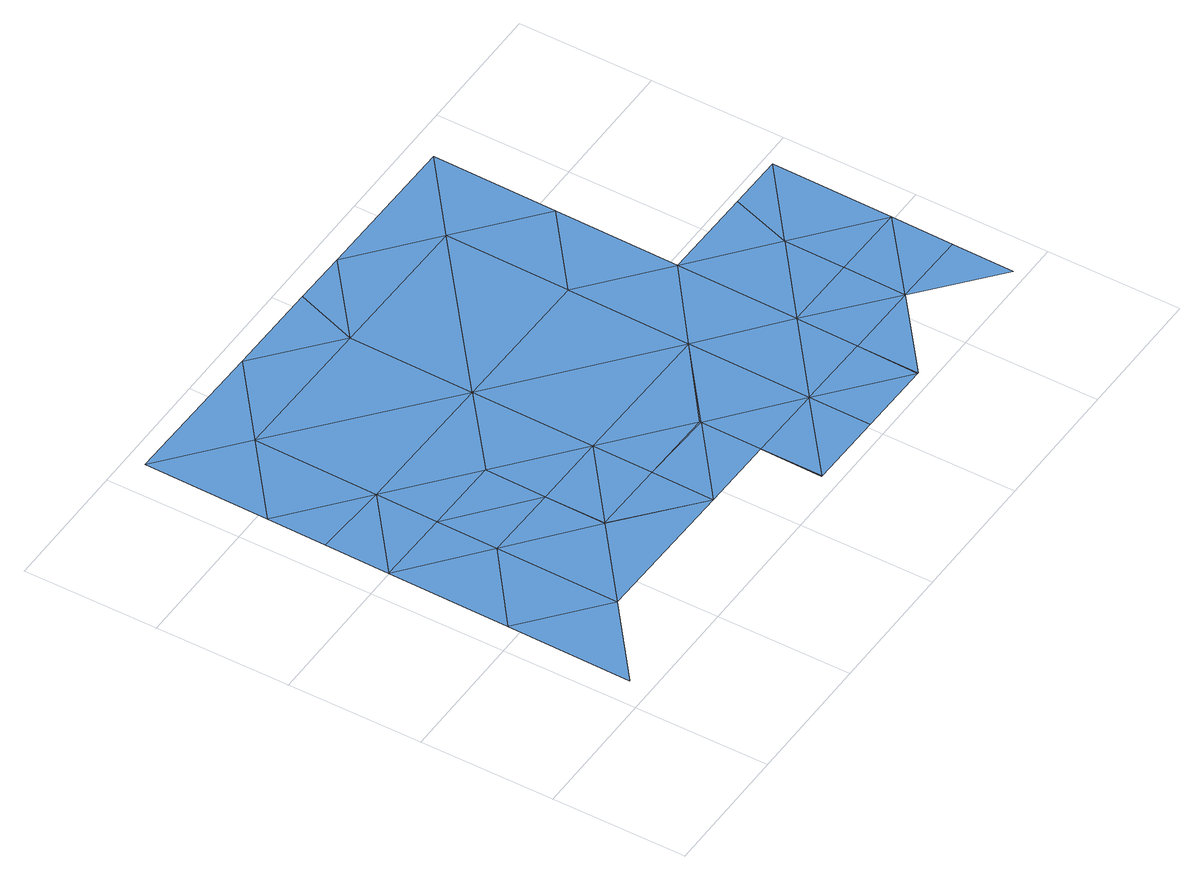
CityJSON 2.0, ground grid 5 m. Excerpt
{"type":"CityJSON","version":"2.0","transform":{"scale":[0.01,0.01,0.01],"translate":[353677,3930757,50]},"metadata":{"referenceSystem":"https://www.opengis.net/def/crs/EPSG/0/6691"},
"CityObjects":{
"waterbody1":{"type":"WaterBody","attributes":{"name":"3","class":"1140","function":"1","WaterBodyRiverFloodingRiskAttribute.description":"6","WaterBodyRiverFloodingRiskAttribute.rankOrg":"2","WaterBodyRiverFloodingRiskAttribute.adminType":"2","WaterBodyRiverFloodingRiskAttribute.scale":"L2"},"geometry":[{"type":"MultiSurface","lod":"1","boundaries":[[[0,1,2]],[[3,4,0]],[[0,2,3]],[[5,4,3]],[[6,3,2]],[[7,6,2]],[[8,5,3]],[[6,8,3]],[[6,7,9]],[[5,8,10]],[[11,9,7]],[[11,7,12]],[[12,7,13]],[[14,11,12]],[[15,16,17]],[[17,18,15]],[[19,16,15]],[[20,21,15]],[[21,22,15]],[[19,15,22]]]}]},
"waterbody2":{"type":"WaterBody","attributes":{"name":"3","class":"1140","function":"1","WaterBodyRiverFloodingRiskAttribute.description":"6","WaterBodyRiverFloodingRiskAttribute.rankOrg":"1","WaterBodyRiverFloodingRiskAttribute.adminType":"2","WaterBodyRiverFloodingRiskAttribute.scale":"L2"},"geometry":[{"type":"MultiSurface","lod":"1","boundaries":[[[23,24,25]],[[26,18,17]],[[17,25,26]],[[24,26,25]],[[23,13,27]],[[25,12,13]],[[22,28,29]],[[28,30,29]],[[31,29,30]],[[32,33,34]],[[33,35,36]],[[37,38,39]],[[35,40,36]],[[36,37,39]],[[33,36,34]],[[34,36,39]],[[34,39,41]],[[41,10,34]],[[10,8,42]],[[8,6,9]],[[31,43,32]],[[43,33,32]],[[44,33,43]],[[33,44,35]],[[39,38,45]],[[39,45,41]],[[46,41,45]],[[4,41,46]],[[5,41,4]],[[5,10,41]],[[40,37,36]],[[19,22,29]],[[13,23,25]],[[8,9,42]],[[11,42,9]],[[10,42,34]],[[11,14,42]],[[12,25,47]],[[47,25,16]],[[31,47,16]],[[16,29,31]],[[19,29,16]],[[47,31,32]],[[47,34,42]],[[17,16,25]],[[14,12,47]],[[47,32,34]],[[42,14,47]]]}]}
},
"vertices":[
[105,547,24],[97,81,24],[387,310,24],[394,770,24],[112,1002,24],[398,997,24],[676,538,24],[954,300,24],[680,765,24],[678,538,24],[684,993,24],[958,533,24],[1239,524,24],[1235,296,24],[1239,529,24],[2087,282,24],[1810,519,25],[1806,286,24],[1802,54,25],[2091,515,25],[2365,46,24],[2369,277,24],[2372,510,25],
[1233,63,24],[1517,58,24],[1521,291,24],[1800,54,25],[1231,63,24],[2380,965,25],[2095,742,25],[2172,968,25],[1818,974,24],[1536,1212,24],[1543,1678,24],[969,1221,24],[1261,1915,24],[976,1687,24],[699,1924,24],[128,1934,24],[410,1696,24],[1058,1919,24],[402,1230,24],[961,761,24],[1825,1440,24],[1833,1906,24],[120,1468,24],[116,1245,24],[1528,751,24]
]}
